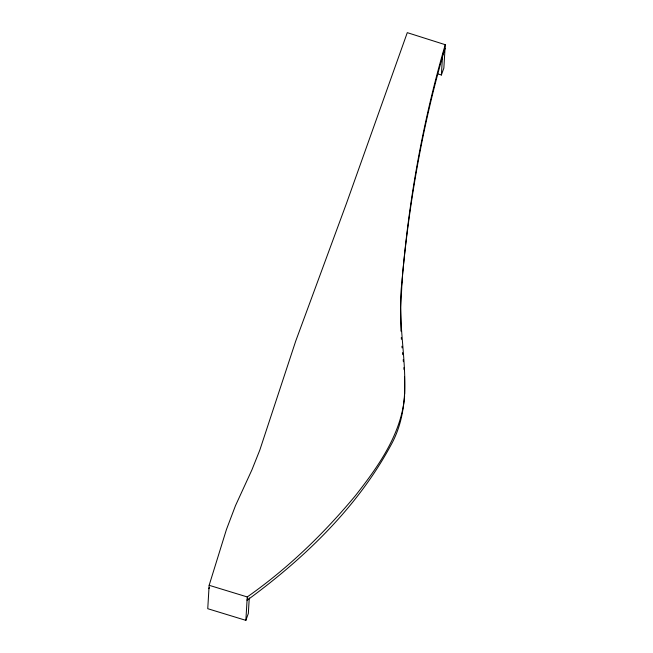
<?xml version="1.0" encoding="UTF-8"?>
<svg xmlns="http://www.w3.org/2000/svg" width="653" height="653" viewBox="0 0 653 653"><rect width="100%" height="100%" fill="white"/><g stroke="black" fill="none" stroke-linecap="round" stroke-linejoin="round"><path stroke-width="0.98" d="M404.729 394.216L404.525 376.528M437.583 73.805L441.379 75.013L443.852 68.108L445.248 44.698L407.284 32.65L346.498 203.328L295.719 341.078L259.837 450.015L251.903 469.899L235.472 505.683L226.444 529.501L209.148 585.3L207.752 608.702L245.863 620.35L248.336 613.445L249.266 597.87M245.863 620.35L247.25 596.94C287.859 568.485 323.823 533.656 355.469 495.594C378.234 466.569 401.611 433.788 404.623 395.808M441.379 75.013L442.571 55.023L445.044 48.044C423.666 120.666 410.329 195.516 402.917 270.815M401.946 282.439C394.796 336.434 418.859 394.869 390.91 445.183C357.052 507.838 304.053 558.535 247.054 600.287A61.945 6.652 -73 0 0 247.52 598.948M402.199 278.717L400.746 307.432L400.942 331.153M402.003 282.055L402.787 271.232M402.289 278.317C408.917 199.32 423.038 120.821 445.248 44.698M208.944 588.647L209.262 587.553M209.148 585.3L247.25 596.94M402.526 352.653L402.721 354.685M403.195 359.705L403.383 361.697M401.946 346.196L402.093 347.902M403.905 367.655L404.068 369.639M401.293 337.536L401.399 339.291"/></g></svg>
